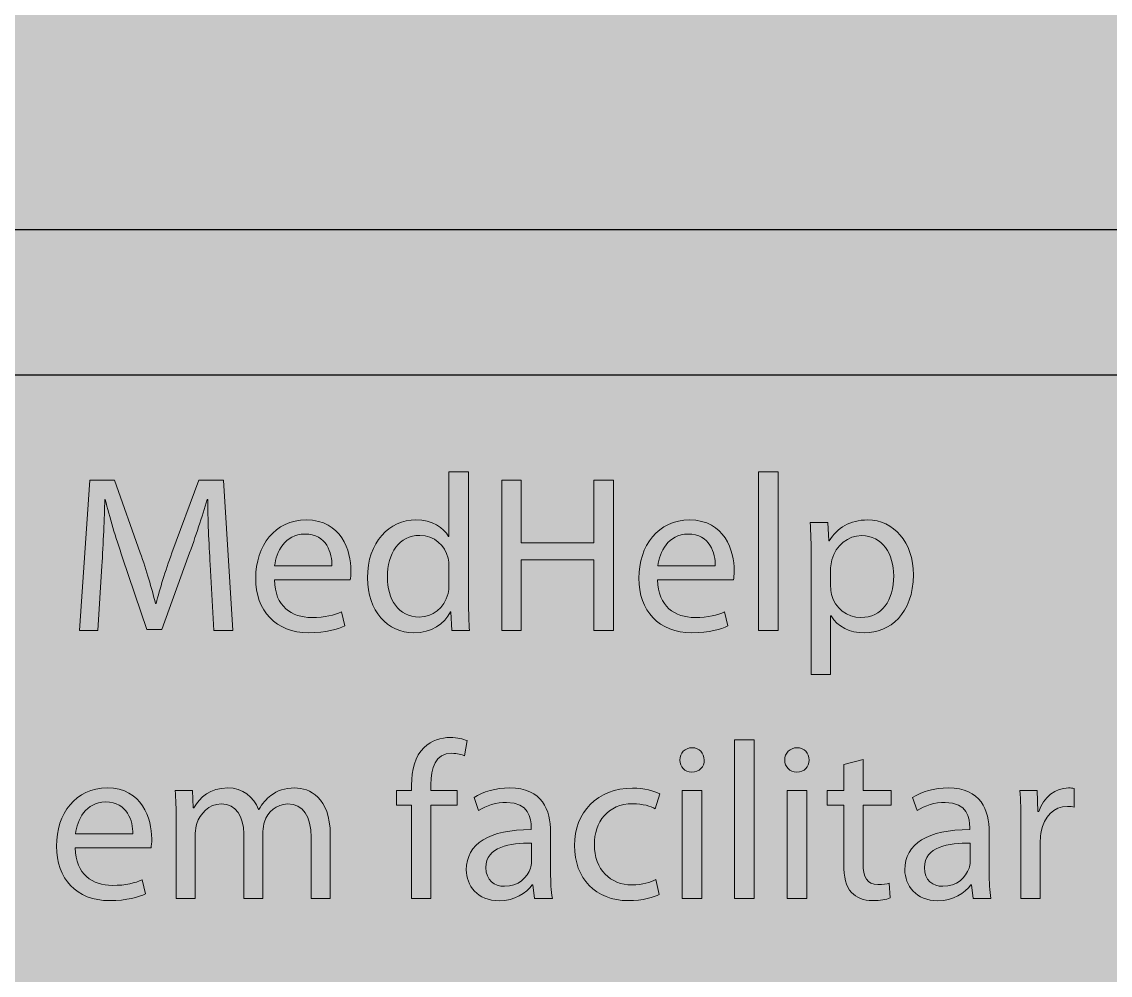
# Model space of a CAD drawing. Header units: inches. Extents: x -507 to 1392, y -754 to 68.
# Drawn here: x -138.7 to -80.1, y -71.6 to -20.3 of the extents above; entities that cross this region are included whole.
import ezdxf

# ---------------------------------------------------------------- set-up
doc = ezdxf.new("R2010")
doc.units = ezdxf.units.IN
doc.header["$MEASUREMENT"] = 0
doc.layers.add('Front', color=7, linetype='Continuous')
picture_1 = doc.add_image_def('image1.png', size_in_pixel=(3301, 2181))
picture_2 = doc.add_image_def('image6.png', size_in_pixel=(3362, 446))
picture_3 = doc.add_image_def('image10.png', size_in_pixel=(3013, 3012))

# ---------------------------------------------------------------- blocks, each defined once
blk = doc.blocks.new('block 3')
at = {"layer": 'Front', "true_color": 0x326699}
h = blk.add_hatch(color=165, dxfattribs=at)
h.dxf.hatch_style = 2
h.paths.add_polyline_path([(-211, -462.1), (-211, 61.249), (581, 61.249), (581, -462.1)])
at = {"layer": 'Front'}
image = blk.add_image(picture_1, insert=(-211, -462.191), size_in_units=(792.24, 523.44), dxfattribs=at)
blk = doc.blocks.new('block 21')
at = {"layer": 'Front'}
image = blk.add_image(picture_2, insert=(-223.161, -39.321), size_in_units=(806.88, 107.04), dxfattribs=at)
blk = doc.blocks.new('block 20')
at = {"layer": 'Front'}
blk.add_blockref('block 21', (0, 0), dxfattribs=at)
blk = doc.blocks.new('block 48')
at = {"layer": 'Front', "true_color": 0x231f20}
h = blk.add_hatch(color=250, dxfattribs=at)
h.dxf.hatch_style = 2
edge = h.paths.add_edge_path()
edge.add_spline(control_points=[(-128.546, -49.496), (-128.606, -48.368), (-128.678, -47.013), (-128.666, -46.005), (-128.666, -46.005), (-128.702, -46.005), (-128.702, -46.005), (-128.978, -46.953), (-129.313, -47.96), (-129.721, -49.076), (-129.721, -49.076), (-131.148, -52.998), (-131.148, -52.998), (-131.148, -52.998), (-131.94, -52.998), (-131.94, -52.998), (-131.94, -52.998), (-133.247, -49.147), (-133.247, -49.147), (-133.631, -48.008), (-133.955, -46.965), (-134.183, -46.005), (-134.183, -46.005), (-134.207, -46.005), (-134.207, -46.005), (-134.23, -47.013), (-134.291, -48.368), (-134.363, -49.579), (-134.363, -49.579), (-134.579, -53.045), (-134.579, -53.045), (-134.579, -53.045), (-135.574, -53.045), (-135.574, -53.045), (-135.574, -53.045), (-135.01, -44.962), (-135.01, -44.962), (-135.01, -44.962), (-133.679, -44.962), (-133.679, -44.962), (-133.679, -44.962), (-132.3, -48.872), (-132.3, -48.872), (-131.964, -49.867), (-131.688, -50.755), (-131.484, -51.594), (-131.484, -51.594), (-131.448, -51.594), (-131.448, -51.594), (-131.244, -50.779), (-130.957, -49.891), (-130.597, -48.872), (-130.597, -48.872), (-129.157, -44.962), (-129.157, -44.962), (-129.157, -44.962), (-127.826, -44.962), (-127.826, -44.962), (-127.826, -44.962), (-127.322, -53.045), (-127.322, -53.045), (-127.322, -53.045), (-128.342, -53.045), (-128.342, -53.045), (-128.342, -53.045), (-128.546, -49.496), (-128.546, -49.496)], knot_values=[0, 0, 0, 0, 1, 1, 1, 2, 2, 2, 3, 3, 3, 4, 4, 4, 5, 5, 5, 6, 6, 6, 7, 7, 7, 8, 8, 8, 9, 9, 9, 10, 10, 10, 11, 11, 11, 12, 12, 12, 13, 13, 13, 14, 14, 14, 15, 15, 15, 16, 16, 16, 17, 17, 17, 18, 18, 18, 19, 19, 19, 20, 20, 20, 21, 21, 21, 22, 22, 22, 22], degree=3, periodic=1)
h = blk.add_hatch(color=250, dxfattribs=at)
h.dxf.hatch_style = 2
edge = h.paths.add_edge_path()
edge.add_spline(control_points=[(-114.649, -44.53), (-114.649, -44.53), (-114.649, -51.546), (-114.649, -51.546), (-114.649, -52.062), (-114.637, -52.649), (-114.602, -53.045), (-114.602, -53.045), (-115.549, -53.045), (-115.549, -53.045), (-115.549, -53.045), (-115.597, -52.038), (-115.597, -52.038), (-115.597, -52.038), (-115.621, -52.038), (-115.621, -52.038), (-115.945, -52.686), (-116.652, -53.177), (-117.6, -53.177), (-119.003, -53.177), (-120.083, -51.99), (-120.083, -50.227), (-120.094, -48.296), (-118.895, -47.109), (-117.48, -47.109), (-116.592, -47.109), (-115.993, -47.528), (-115.729, -47.996), (-115.729, -47.996), (-115.705, -47.996), (-115.705, -47.996), (-115.705, -47.996), (-115.705, -44.53), (-115.705, -44.53), (-115.705, -44.53), (-114.649, -44.53), (-114.649, -44.53)], knot_values=[0, 0, 0, 0, 1, 1, 1, 2, 2, 2, 3, 3, 3, 4, 4, 4, 5, 5, 5, 6, 6, 6, 7, 7, 7, 8, 8, 8, 9, 9, 9, 10, 10, 10, 11, 11, 11, 12, 12, 12, 12], degree=3, periodic=1)
edge = h.paths.add_edge_path()
edge.add_spline(control_points=[(-115.705, -49.604), (-115.705, -49.471), (-115.717, -49.292), (-115.753, -49.16), (-115.909, -48.488), (-116.484, -47.936), (-117.276, -47.936), (-118.367, -47.936), (-119.015, -48.896), (-119.015, -50.179), (-119.015, -51.354), (-118.439, -52.326), (-117.3, -52.326), (-116.592, -52.326), (-115.945, -51.858), (-115.753, -51.066), (-115.717, -50.922), (-115.705, -50.779), (-115.705, -50.611), (-115.705, -50.611), (-115.705, -49.604), (-115.705, -49.604)], knot_values=[0, 0, 0, 0, 1, 1, 1, 2, 2, 2, 3, 3, 3, 4, 4, 4, 5, 5, 5, 6, 6, 6, 7, 7, 7, 7], degree=3, periodic=1)
h = blk.add_hatch(color=250, dxfattribs=at)
h.dxf.hatch_style = 2
h.paths.add_polyline_path([(-111.815, -44.962), (-111.815, -48.344), (-107.905, -48.344), (-107.905, -44.962), (-106.85, -44.962), (-106.85, -53.045), (-107.905, -53.045), (-107.905, -49.255), (-111.815, -49.255), (-111.815, -53.045), (-112.858, -53.045), (-112.858, -44.962)])
h = blk.add_hatch(color=250, dxfattribs=at)
h.dxf.hatch_style = 2
h.paths.add_polyline_path([(-99.059, -44.53), (-98.003, -44.53), (-98.003, -53.045), (-99.059, -53.045)])
h = blk.add_hatch(color=250, dxfattribs=at)
h.dxf.hatch_style = 2
edge = h.paths.add_edge_path()
edge.add_spline(control_points=[(-125.086, -50.335), (-125.062, -51.762), (-124.151, -52.35), (-123.096, -52.35), (-122.34, -52.35), (-121.884, -52.218), (-121.489, -52.05), (-121.489, -52.05), (-121.309, -52.806), (-121.309, -52.806), (-121.681, -52.974), (-122.316, -53.166), (-123.24, -53.166), (-125.027, -53.166), (-126.094, -51.99), (-126.094, -50.239), (-126.094, -48.488), (-125.062, -47.109), (-123.372, -47.109), (-121.477, -47.109), (-120.973, -48.776), (-120.973, -49.843), (-120.973, -50.059), (-120.997, -50.227), (-121.009, -50.335), (-121.009, -50.335), (-125.086, -50.335), (-125.086, -50.335)], knot_values=[0, 0, 0, 0, 1, 1, 1, 2, 2, 2, 3, 3, 3, 4, 4, 4, 5, 5, 5, 6, 6, 6, 7, 7, 7, 8, 8, 8, 9, 9, 9, 9], degree=3, periodic=1)
edge = h.paths.add_edge_path()
edge.add_spline(control_points=[(-121.992, -49.579), (-121.98, -48.908), (-122.268, -47.864), (-123.456, -47.864), (-124.523, -47.864), (-124.991, -48.848), (-125.075, -49.579), (-125.075, -49.579), (-121.992, -49.579), (-121.992, -49.579)], knot_values=[0, 0, 0, 0, 1, 1, 1, 2, 2, 2, 3, 3, 3, 3], degree=3, periodic=1)
h = blk.add_hatch(color=250, dxfattribs=at)
h.dxf.hatch_style = 2
edge = h.paths.add_edge_path()
edge.add_spline(control_points=[(-104.482, -50.335), (-104.458, -51.762), (-103.547, -52.35), (-102.492, -52.35), (-101.736, -52.35), (-101.28, -52.218), (-100.885, -52.05), (-100.885, -52.05), (-100.705, -52.806), (-100.705, -52.806), (-101.077, -52.974), (-101.712, -53.166), (-102.636, -53.166), (-104.423, -53.166), (-105.49, -51.99), (-105.49, -50.239), (-105.49, -48.488), (-104.458, -47.109), (-102.768, -47.109), (-100.873, -47.109), (-100.369, -48.776), (-100.369, -49.843), (-100.369, -50.059), (-100.393, -50.227), (-100.405, -50.335), (-100.405, -50.335), (-104.482, -50.335), (-104.482, -50.335)], knot_values=[0, 0, 0, 0, 1, 1, 1, 2, 2, 2, 3, 3, 3, 4, 4, 4, 5, 5, 5, 6, 6, 6, 7, 7, 7, 8, 8, 8, 9, 9, 9, 9], degree=3, periodic=1)
edge = h.paths.add_edge_path()
edge.add_spline(control_points=[(-101.388, -49.579), (-101.376, -48.908), (-101.664, -47.864), (-102.852, -47.864), (-103.919, -47.864), (-104.387, -48.848), (-104.471, -49.579), (-104.471, -49.579), (-101.388, -49.579), (-101.388, -49.579)], knot_values=[0, 0, 0, 0, 1, 1, 1, 2, 2, 2, 3, 3, 3, 3], degree=3, periodic=1)
h = blk.add_hatch(color=250, dxfattribs=at)
h.dxf.hatch_style = 2
edge = h.paths.add_edge_path()
edge.add_spline(control_points=[(-96.227, -49.136), (-96.227, -48.392), (-96.25, -47.792), (-96.274, -47.241), (-96.274, -47.241), (-95.327, -47.241), (-95.327, -47.241), (-95.327, -47.241), (-95.279, -48.236), (-95.279, -48.236), (-95.279, -48.236), (-95.255, -48.236), (-95.255, -48.236), (-94.823, -47.528), (-94.14, -47.109), (-93.192, -47.109), (-91.789, -47.109), (-90.733, -48.296), (-90.733, -50.059), (-90.733, -52.146), (-92.005, -53.177), (-93.372, -53.177), (-94.14, -53.177), (-94.812, -52.841), (-95.159, -52.266), (-95.159, -52.266), (-95.183, -52.266), (-95.183, -52.266), (-95.183, -52.266), (-95.183, -55.42), (-95.183, -55.42), (-95.183, -55.42), (-96.227, -55.42), (-96.227, -55.42), (-96.227, -55.42), (-96.227, -49.136), (-96.227, -49.136)], knot_values=[0, 0, 0, 0, 1, 1, 1, 2, 2, 2, 3, 3, 3, 4, 4, 4, 5, 5, 5, 6, 6, 6, 7, 7, 7, 8, 8, 8, 9, 9, 9, 10, 10, 10, 11, 11, 11, 12, 12, 12, 12], degree=3, periodic=1)
edge = h.paths.add_edge_path()
edge.add_spline(control_points=[(-95.183, -50.683), (-95.183, -50.838), (-95.159, -50.982), (-95.135, -51.114), (-94.943, -51.846), (-94.308, -52.35), (-93.552, -52.35), (-92.437, -52.35), (-91.789, -51.438), (-91.789, -50.107), (-91.789, -48.944), (-92.4, -47.948), (-93.516, -47.948), (-94.236, -47.948), (-94.907, -48.464), (-95.111, -49.255), (-95.147, -49.387), (-95.183, -49.543), (-95.183, -49.687), (-95.183, -49.687), (-95.183, -50.683), (-95.183, -50.683)], knot_values=[0, 0, 0, 0, 1, 1, 1, 2, 2, 2, 3, 3, 3, 4, 4, 4, 5, 5, 5, 6, 6, 6, 7, 7, 7, 7], degree=3, periodic=1)
h = blk.add_hatch(color=250, dxfattribs=at)
h.dxf.hatch_style = 2
edge = h.paths.add_edge_path()
edge.add_spline(control_points=[(-117.713, -67.445), (-117.713, -67.445), (-117.713, -62.444), (-117.713, -62.444), (-117.713, -62.444), (-118.528, -62.444), (-118.528, -62.444), (-118.528, -62.444), (-118.528, -61.641), (-118.528, -61.641), (-118.528, -61.641), (-117.713, -61.641), (-117.713, -61.641), (-117.713, -61.641), (-117.713, -61.365), (-117.713, -61.365), (-117.713, -60.549), (-117.533, -59.806), (-117.041, -59.338), (-116.646, -58.954), (-116.118, -58.798), (-115.626, -58.798), (-115.254, -58.798), (-114.93, -58.882), (-114.727, -58.966), (-114.727, -58.966), (-114.871, -59.782), (-114.871, -59.782), (-115.026, -59.709), (-115.242, -59.649), (-115.542, -59.649), (-116.441, -59.649), (-116.669, -60.441), (-116.669, -61.329), (-116.669, -61.329), (-116.669, -61.641), (-116.669, -61.641), (-116.669, -61.641), (-115.266, -61.641), (-115.266, -61.641), (-115.266, -61.641), (-115.266, -62.444), (-115.266, -62.444), (-115.266, -62.444), (-116.669, -62.444), (-116.669, -62.444), (-116.669, -62.444), (-116.669, -67.445), (-116.669, -67.445), (-116.669, -67.445), (-117.713, -67.445), (-117.713, -67.445)], knot_values=[0, 0, 0, 0, 1, 1, 1, 2, 2, 2, 3, 3, 3, 4, 4, 4, 5, 5, 5, 6, 6, 6, 7, 7, 7, 8, 8, 8, 9, 9, 9, 10, 10, 10, 11, 11, 11, 12, 12, 12, 13, 13, 13, 14, 14, 14, 15, 15, 15, 16, 16, 16, 17, 17, 17, 17], degree=3, periodic=1)
h = blk.add_hatch(color=250, dxfattribs=at)
h.dxf.hatch_style = 2
h.paths.add_polyline_path([(-100.349, -58.93), (-99.293, -58.93), (-99.293, -67.445), (-100.349, -67.445)])
h = blk.add_hatch(color=250, dxfattribs=at)
h.dxf.hatch_style = 2
edge = h.paths.add_edge_path()
edge.add_spline(control_points=[(-101.981, -60.009), (-101.969, -60.369), (-102.233, -60.657), (-102.653, -60.657), (-103.025, -60.657), (-103.289, -60.369), (-103.289, -60.009), (-103.289, -59.638), (-103.013, -59.35), (-102.629, -59.35), (-102.233, -59.35), (-101.981, -59.638), (-101.981, -60.009)], knot_values=[0, 0, 0, 0, 1, 1, 1, 2, 2, 2, 3, 3, 3, 4, 4, 4, 4], degree=3, periodic=1)
h.paths.add_polyline_path([(-103.157, -67.445), (-103.157, -61.641), (-102.101, -61.641), (-102.101, -67.445)])
h = blk.add_hatch(color=250, dxfattribs=at)
h.dxf.hatch_style = 2
edge = h.paths.add_edge_path()
edge.add_spline(control_points=[(-96.342, -60.009), (-96.33, -60.369), (-96.594, -60.657), (-97.013, -60.657), (-97.385, -60.657), (-97.649, -60.369), (-97.649, -60.009), (-97.649, -59.638), (-97.373, -59.35), (-96.989, -59.35), (-96.594, -59.35), (-96.342, -59.638), (-96.342, -60.009)], knot_values=[0, 0, 0, 0, 1, 1, 1, 2, 2, 2, 3, 3, 3, 4, 4, 4, 4], degree=3, periodic=1)
h.paths.add_polyline_path([(-97.517, -67.445), (-97.517, -61.641), (-96.461, -61.641), (-96.461, -67.445)])
h = blk.add_hatch(color=250, dxfattribs=at)
h.dxf.hatch_style = 2
edge = h.paths.add_edge_path()
edge.add_spline(control_points=[(-93.438, -59.974), (-93.438, -59.974), (-93.438, -61.641), (-93.438, -61.641), (-93.438, -61.641), (-91.926, -61.641), (-91.926, -61.641), (-91.926, -61.641), (-91.926, -62.444), (-91.926, -62.444), (-91.926, -62.444), (-93.438, -62.444), (-93.438, -62.444), (-93.438, -62.444), (-93.438, -65.574), (-93.438, -65.574), (-93.438, -66.294), (-93.234, -66.702), (-92.646, -66.702), (-92.37, -66.702), (-92.167, -66.666), (-92.034, -66.63), (-92.034, -66.63), (-91.986, -67.421), (-91.986, -67.421), (-92.19, -67.505), (-92.514, -67.565), (-92.922, -67.565), (-93.414, -67.565), (-93.81, -67.409), (-94.062, -67.122), (-94.361, -66.81), (-94.469, -66.294), (-94.469, -65.61), (-94.469, -65.61), (-94.469, -62.444), (-94.469, -62.444), (-94.469, -62.444), (-95.369, -62.444), (-95.369, -62.444), (-95.369, -62.444), (-95.369, -61.641), (-95.369, -61.641), (-95.369, -61.641), (-94.469, -61.641), (-94.469, -61.641), (-94.469, -61.641), (-94.469, -60.25), (-94.469, -60.25), (-94.469, -60.25), (-93.438, -59.974), (-93.438, -59.974)], knot_values=[0, 0, 0, 0, 1, 1, 1, 2, 2, 2, 3, 3, 3, 4, 4, 4, 5, 5, 5, 6, 6, 6, 7, 7, 7, 8, 8, 8, 9, 9, 9, 10, 10, 10, 11, 11, 11, 12, 12, 12, 13, 13, 13, 14, 14, 14, 15, 15, 15, 16, 16, 16, 17, 17, 17, 17], degree=3, periodic=1)
h = blk.add_hatch(color=250, dxfattribs=at)
h.dxf.hatch_style = 2
edge = h.paths.add_edge_path()
edge.add_spline(control_points=[(-135.796, -64.735), (-135.772, -66.162), (-134.861, -66.75), (-133.806, -66.75), (-133.05, -66.75), (-132.594, -66.618), (-132.199, -66.45), (-132.199, -66.45), (-132.019, -67.206), (-132.019, -67.206), (-132.391, -67.374), (-133.026, -67.565), (-133.95, -67.565), (-135.737, -67.565), (-136.804, -66.39), (-136.804, -64.639), (-136.804, -62.888), (-135.772, -61.509), (-134.082, -61.509), (-132.187, -61.509), (-131.683, -63.176), (-131.683, -64.243), (-131.683, -64.459), (-131.707, -64.627), (-131.719, -64.735), (-131.719, -64.735), (-135.796, -64.735), (-135.796, -64.735)], knot_values=[0, 0, 0, 0, 1, 1, 1, 2, 2, 2, 3, 3, 3, 4, 4, 4, 5, 5, 5, 6, 6, 6, 7, 7, 7, 8, 8, 8, 9, 9, 9, 9], degree=3, periodic=1)
edge = h.paths.add_edge_path()
edge.add_spline(control_points=[(-132.702, -63.979), (-132.69, -63.308), (-132.978, -62.264), (-134.166, -62.264), (-135.233, -62.264), (-135.701, -63.248), (-135.785, -63.979), (-135.785, -63.979), (-132.702, -63.979), (-132.702, -63.979)], knot_values=[0, 0, 0, 0, 1, 1, 1, 2, 2, 2, 3, 3, 3, 3], degree=3, periodic=1)
h = blk.add_hatch(color=250, dxfattribs=at)
h.dxf.hatch_style = 2
edge = h.paths.add_edge_path()
edge.add_spline(control_points=[(-130.373, -63.211), (-130.373, -62.612), (-130.385, -62.12), (-130.42, -61.641), (-130.42, -61.641), (-129.497, -61.641), (-129.497, -61.641), (-129.497, -61.641), (-129.449, -62.576), (-129.449, -62.576), (-129.449, -62.576), (-129.413, -62.576), (-129.413, -62.576), (-129.089, -62.024), (-128.549, -61.509), (-127.59, -61.509), (-126.798, -61.509), (-126.199, -61.988), (-125.947, -62.672), (-125.947, -62.672), (-125.923, -62.672), (-125.923, -62.672), (-125.743, -62.348), (-125.515, -62.096), (-125.275, -61.917), (-124.928, -61.652), (-124.544, -61.509), (-123.992, -61.509), (-123.225, -61.509), (-122.085, -62.012), (-122.085, -64.027), (-122.085, -64.027), (-122.085, -67.445), (-122.085, -67.445), (-122.085, -67.445), (-123.117, -67.445), (-123.117, -67.445), (-123.117, -67.445), (-123.117, -64.159), (-123.117, -64.159), (-123.117, -63.044), (-123.524, -62.372), (-124.376, -62.372), (-124.976, -62.372), (-125.443, -62.816), (-125.623, -63.332), (-125.671, -63.476), (-125.707, -63.667), (-125.707, -63.859), (-125.707, -63.859), (-125.707, -67.445), (-125.707, -67.445), (-125.707, -67.445), (-126.738, -67.445), (-126.738, -67.445), (-126.738, -67.445), (-126.738, -63.967), (-126.738, -63.967), (-126.738, -63.044), (-127.146, -62.372), (-127.95, -62.372), (-128.609, -62.372), (-129.089, -62.9), (-129.257, -63.428), (-129.317, -63.583), (-129.341, -63.763), (-129.341, -63.943), (-129.341, -63.943), (-129.341, -67.445), (-129.341, -67.445), (-129.341, -67.445), (-130.373, -67.445), (-130.373, -67.445), (-130.373, -67.445), (-130.373, -63.211), (-130.373, -63.211)], knot_values=[0, 0, 0, 0, 1, 1, 1, 2, 2, 2, 3, 3, 3, 4, 4, 4, 5, 5, 5, 6, 6, 6, 7, 7, 7, 8, 8, 8, 9, 9, 9, 10, 10, 10, 11, 11, 11, 12, 12, 12, 13, 13, 13, 14, 14, 14, 15, 15, 15, 16, 16, 16, 17, 17, 17, 18, 18, 18, 19, 19, 19, 20, 20, 20, 21, 21, 21, 22, 22, 22, 23, 23, 23, 24, 24, 24, 25, 25, 25, 25], degree=3, periodic=1)
h = blk.add_hatch(color=250, dxfattribs=at)
h.dxf.hatch_style = 2
edge = h.paths.add_edge_path()
edge.add_spline(control_points=[(-111.103, -67.445), (-111.103, -67.445), (-111.187, -66.714), (-111.187, -66.714), (-111.187, -66.714), (-111.223, -66.714), (-111.223, -66.714), (-111.546, -67.169), (-112.17, -67.577), (-112.998, -67.577), (-114.173, -67.577), (-114.772, -66.75), (-114.772, -65.91), (-114.772, -64.507), (-113.525, -63.739), (-111.283, -63.751), (-111.283, -63.751), (-111.283, -63.631), (-111.283, -63.631), (-111.283, -63.152), (-111.415, -62.288), (-112.602, -62.288), (-113.142, -62.288), (-113.705, -62.456), (-114.113, -62.72), (-114.113, -62.72), (-114.353, -62.024), (-114.353, -62.024), (-113.873, -61.712), (-113.178, -61.509), (-112.446, -61.509), (-110.671, -61.509), (-110.239, -62.72), (-110.239, -63.883), (-110.239, -63.883), (-110.239, -66.054), (-110.239, -66.054), (-110.239, -66.558), (-110.215, -67.049), (-110.143, -67.445), (-110.143, -67.445), (-111.103, -67.445), (-111.103, -67.445)], knot_values=[0, 0, 0, 0, 1, 1, 1, 2, 2, 2, 3, 3, 3, 4, 4, 4, 5, 5, 5, 6, 6, 6, 7, 7, 7, 8, 8, 8, 9, 9, 9, 10, 10, 10, 11, 11, 11, 12, 12, 12, 13, 13, 13, 14, 14, 14, 14], degree=3, periodic=1)
edge = h.paths.add_edge_path()
edge.add_spline(control_points=[(-111.259, -64.483), (-112.41, -64.459), (-113.717, -64.663), (-113.717, -65.79), (-113.717, -66.474), (-113.261, -66.798), (-112.722, -66.798), (-111.966, -66.798), (-111.486, -66.318), (-111.318, -65.826), (-111.283, -65.718), (-111.259, -65.598), (-111.259, -65.49), (-111.259, -65.49), (-111.259, -64.483), (-111.259, -64.483)], knot_values=[0, 0, 0, 0, 1, 1, 1, 2, 2, 2, 3, 3, 3, 4, 4, 4, 5, 5, 5, 5], degree=3, periodic=1)
h = blk.add_hatch(color=250, dxfattribs=at)
h.dxf.hatch_style = 2
edge = h.paths.add_edge_path()
edge.add_spline(control_points=[(-104.395, -67.229), (-104.671, -67.374), (-105.282, -67.565), (-106.062, -67.565), (-107.813, -67.565), (-108.953, -66.378), (-108.953, -64.603), (-108.953, -62.816), (-107.729, -61.521), (-105.834, -61.521), (-105.21, -61.521), (-104.659, -61.676), (-104.371, -61.82), (-104.371, -61.82), (-104.611, -62.636), (-104.611, -62.636), (-104.863, -62.492), (-105.258, -62.36), (-105.834, -62.36), (-107.166, -62.36), (-107.885, -63.344), (-107.885, -64.555), (-107.885, -65.898), (-107.021, -66.726), (-105.87, -66.726), (-105.271, -66.726), (-104.875, -66.57), (-104.575, -66.438), (-104.575, -66.438), (-104.395, -67.229), (-104.395, -67.229)], knot_values=[0, 0, 0, 0, 1, 1, 1, 2, 2, 2, 3, 3, 3, 4, 4, 4, 5, 5, 5, 6, 6, 6, 7, 7, 7, 8, 8, 8, 9, 9, 9, 10, 10, 10, 10], degree=3, periodic=1)
h = blk.add_hatch(color=250, dxfattribs=at)
h.dxf.hatch_style = 2
edge = h.paths.add_edge_path()
edge.add_spline(control_points=[(-87.523, -67.445), (-87.523, -67.445), (-87.607, -66.714), (-87.607, -66.714), (-87.607, -66.714), (-87.643, -66.714), (-87.643, -66.714), (-87.967, -67.169), (-88.59, -67.577), (-89.418, -67.577), (-90.593, -67.577), (-91.193, -66.75), (-91.193, -65.91), (-91.193, -64.507), (-89.946, -63.739), (-87.703, -63.751), (-87.703, -63.751), (-87.703, -63.631), (-87.703, -63.631), (-87.703, -63.152), (-87.835, -62.288), (-89.022, -62.288), (-89.562, -62.288), (-90.125, -62.456), (-90.533, -62.72), (-90.533, -62.72), (-90.773, -62.024), (-90.773, -62.024), (-90.293, -61.712), (-89.598, -61.509), (-88.866, -61.509), (-87.091, -61.509), (-86.66, -62.72), (-86.66, -63.883), (-86.66, -63.883), (-86.66, -66.054), (-86.66, -66.054), (-86.66, -66.558), (-86.636, -67.049), (-86.563, -67.445), (-86.563, -67.445), (-87.523, -67.445), (-87.523, -67.445)], knot_values=[0, 0, 0, 0, 1, 1, 1, 2, 2, 2, 3, 3, 3, 4, 4, 4, 5, 5, 5, 6, 6, 6, 7, 7, 7, 8, 8, 8, 9, 9, 9, 10, 10, 10, 11, 11, 11, 12, 12, 12, 13, 13, 13, 14, 14, 14, 14], degree=3, periodic=1)
edge = h.paths.add_edge_path()
edge.add_spline(control_points=[(-87.679, -64.483), (-88.83, -64.459), (-90.138, -64.663), (-90.138, -65.79), (-90.138, -66.474), (-89.682, -66.798), (-89.142, -66.798), (-88.387, -66.798), (-87.907, -66.318), (-87.739, -65.826), (-87.703, -65.718), (-87.679, -65.598), (-87.679, -65.49), (-87.679, -65.49), (-87.679, -64.483), (-87.679, -64.483)], knot_values=[0, 0, 0, 0, 1, 1, 1, 2, 2, 2, 3, 3, 3, 4, 4, 4, 5, 5, 5, 5], degree=3, periodic=1)
h = blk.add_hatch(color=250, dxfattribs=at)
h.dxf.hatch_style = 2
edge = h.paths.add_edge_path()
edge.add_spline(control_points=[(-84.953, -63.452), (-84.953, -62.768), (-84.965, -62.18), (-85.001, -61.641), (-85.001, -61.641), (-84.078, -61.641), (-84.078, -61.641), (-84.078, -61.641), (-84.042, -62.78), (-84.042, -62.78), (-84.042, -62.78), (-83.994, -62.78), (-83.994, -62.78), (-83.73, -62), (-83.094, -61.509), (-82.387, -61.509), (-82.267, -61.509), (-82.183, -61.521), (-82.087, -61.544), (-82.087, -61.544), (-82.087, -62.54), (-82.087, -62.54), (-82.195, -62.516), (-82.303, -62.504), (-82.446, -62.504), (-83.19, -62.504), (-83.718, -63.068), (-83.862, -63.859), (-83.886, -64.003), (-83.91, -64.171), (-83.91, -64.351), (-83.91, -64.351), (-83.91, -67.445), (-83.91, -67.445), (-83.91, -67.445), (-84.953, -67.445), (-84.953, -67.445), (-84.953, -67.445), (-84.953, -63.452), (-84.953, -63.452)], knot_values=[0, 0, 0, 0, 1, 1, 1, 2, 2, 2, 3, 3, 3, 4, 4, 4, 5, 5, 5, 6, 6, 6, 7, 7, 7, 8, 8, 8, 9, 9, 9, 10, 10, 10, 11, 11, 11, 12, 12, 12, 13, 13, 13, 13], degree=3, periodic=1)
at = {"layer": 'Front', "lineweight": 0}
for points in [[(-111.815, -44.962), (-111.815, -48.344), (-107.905, -48.344), (-107.905, -44.962), (-106.85, -44.962), (-106.85, -53.045), (-107.905, -53.045), (-107.905, -49.255), (-111.815, -49.255), (-111.815, -53.045), (-112.858, -53.045), (-112.858, -44.962), (-111.815, -44.962)], [(-99.059, -44.53), (-98.003, -44.53), (-98.003, -53.045), (-99.059, -53.045), (-99.059, -44.53)], [(-100.349, -58.93), (-99.293, -58.93), (-99.293, -67.445), (-100.349, -67.445), (-100.349, -58.93)], [(-103.157, -67.445), (-103.157, -61.641), (-102.101, -61.641), (-102.101, -67.445), (-103.157, -67.445)], [(-97.517, -67.445), (-97.517, -61.641), (-96.461, -61.641), (-96.461, -67.445), (-97.517, -67.445)]]:
    blk.add_lwpolyline(points, dxfattribs=at)
for points, knots in [([(-128.546, -49.496), (-128.606, -48.368), (-128.678, -47.013), (-128.666, -46.005), (-128.666, -46.005), (-128.702, -46.005), (-128.702, -46.005), (-128.978, -46.953), (-129.313, -47.96), (-129.721, -49.076), (-129.721, -49.076), (-131.148, -52.998), (-131.148, -52.998), (-131.148, -52.998), (-131.94, -52.998), (-131.94, -52.998), (-131.94, -52.998), (-133.247, -49.147), (-133.247, -49.147), (-133.631, -48.008), (-133.955, -46.965), (-134.183, -46.005), (-134.183, -46.005), (-134.207, -46.005), (-134.207, -46.005), (-134.23, -47.013), (-134.291, -48.368), (-134.363, -49.579), (-134.363, -49.579), (-134.579, -53.045), (-134.579, -53.045), (-134.579, -53.045), (-135.574, -53.045), (-135.574, -53.045), (-135.574, -53.045), (-135.01, -44.962), (-135.01, -44.962), (-135.01, -44.962), (-133.679, -44.962), (-133.679, -44.962), (-133.679, -44.962), (-132.3, -48.872), (-132.3, -48.872), (-131.964, -49.867), (-131.688, -50.755), (-131.484, -51.594), (-131.484, -51.594), (-131.448, -51.594), (-131.448, -51.594), (-131.244, -50.779), (-130.957, -49.891), (-130.597, -48.872), (-130.597, -48.872), (-129.157, -44.962), (-129.157, -44.962), (-129.157, -44.962), (-127.826, -44.962), (-127.826, -44.962), (-127.826, -44.962), (-127.322, -53.045), (-127.322, -53.045), (-127.322, -53.045), (-128.342, -53.045), (-128.342, -53.045), (-128.342, -53.045), (-128.546, -49.496), (-128.546, -49.496)], [0, 0, 0, 0, 1, 1, 1, 2, 2, 2, 3, 3, 3, 4, 4, 4, 5, 5, 5, 6, 6, 6, 7, 7, 7, 8, 8, 8, 9, 9, 9, 10, 10, 10, 11, 11, 11, 12, 12, 12, 13, 13, 13, 14, 14, 14, 15, 15, 15, 16, 16, 16, 17, 17, 17, 18, 18, 18, 19, 19, 19, 20, 20, 20, 21, 21, 21, 22, 22, 22, 22]), ([(-114.649, -44.53), (-114.649, -44.53), (-114.649, -51.546), (-114.649, -51.546), (-114.649, -52.062), (-114.637, -52.649), (-114.602, -53.045), (-114.602, -53.045), (-115.549, -53.045), (-115.549, -53.045), (-115.549, -53.045), (-115.597, -52.038), (-115.597, -52.038), (-115.597, -52.038), (-115.621, -52.038), (-115.621, -52.038), (-115.945, -52.686), (-116.652, -53.177), (-117.6, -53.177), (-119.003, -53.177), (-120.083, -51.99), (-120.083, -50.227), (-120.094, -48.296), (-118.895, -47.109), (-117.48, -47.109), (-116.592, -47.109), (-115.993, -47.528), (-115.729, -47.996), (-115.729, -47.996), (-115.705, -47.996), (-115.705, -47.996), (-115.705, -47.996), (-115.705, -44.53), (-115.705, -44.53), (-115.705, -44.53), (-114.649, -44.53), (-114.649, -44.53)], [0, 0, 0, 0, 1, 1, 1, 2, 2, 2, 3, 3, 3, 4, 4, 4, 5, 5, 5, 6, 6, 6, 7, 7, 7, 8, 8, 8, 9, 9, 9, 10, 10, 10, 11, 11, 11, 12, 12, 12, 12]), ([(-125.086, -50.335), (-125.062, -51.762), (-124.151, -52.35), (-123.096, -52.35), (-122.34, -52.35), (-121.884, -52.218), (-121.489, -52.05), (-121.489, -52.05), (-121.309, -52.806), (-121.309, -52.806), (-121.681, -52.974), (-122.316, -53.166), (-123.24, -53.166), (-125.027, -53.166), (-126.094, -51.99), (-126.094, -50.239), (-126.094, -48.488), (-125.062, -47.109), (-123.372, -47.109), (-121.477, -47.109), (-120.973, -48.776), (-120.973, -49.843), (-120.973, -50.059), (-120.997, -50.227), (-121.009, -50.335), (-121.009, -50.335), (-125.086, -50.335), (-125.086, -50.335)], [0, 0, 0, 0, 1, 1, 1, 2, 2, 2, 3, 3, 3, 4, 4, 4, 5, 5, 5, 6, 6, 6, 7, 7, 7, 8, 8, 8, 9, 9, 9, 9]), ([(-104.482, -50.335), (-104.458, -51.762), (-103.547, -52.35), (-102.492, -52.35), (-101.736, -52.35), (-101.28, -52.218), (-100.885, -52.05), (-100.885, -52.05), (-100.705, -52.806), (-100.705, -52.806), (-101.077, -52.974), (-101.712, -53.166), (-102.636, -53.166), (-104.423, -53.166), (-105.49, -51.99), (-105.49, -50.239), (-105.49, -48.488), (-104.458, -47.109), (-102.768, -47.109), (-100.873, -47.109), (-100.369, -48.776), (-100.369, -49.843), (-100.369, -50.059), (-100.393, -50.227), (-100.405, -50.335), (-100.405, -50.335), (-104.482, -50.335), (-104.482, -50.335)], [0, 0, 0, 0, 1, 1, 1, 2, 2, 2, 3, 3, 3, 4, 4, 4, 5, 5, 5, 6, 6, 6, 7, 7, 7, 8, 8, 8, 9, 9, 9, 9]), ([(-96.227, -49.136), (-96.227, -48.392), (-96.25, -47.792), (-96.274, -47.241), (-96.274, -47.241), (-95.327, -47.241), (-95.327, -47.241), (-95.327, -47.241), (-95.279, -48.236), (-95.279, -48.236), (-95.279, -48.236), (-95.255, -48.236), (-95.255, -48.236), (-94.823, -47.528), (-94.14, -47.109), (-93.192, -47.109), (-91.789, -47.109), (-90.733, -48.296), (-90.733, -50.059), (-90.733, -52.146), (-92.005, -53.177), (-93.372, -53.177), (-94.14, -53.177), (-94.812, -52.841), (-95.159, -52.266), (-95.159, -52.266), (-95.183, -52.266), (-95.183, -52.266), (-95.183, -52.266), (-95.183, -55.42), (-95.183, -55.42), (-95.183, -55.42), (-96.227, -55.42), (-96.227, -55.42), (-96.227, -55.42), (-96.227, -49.136), (-96.227, -49.136)], [0, 0, 0, 0, 1, 1, 1, 2, 2, 2, 3, 3, 3, 4, 4, 4, 5, 5, 5, 6, 6, 6, 7, 7, 7, 8, 8, 8, 9, 9, 9, 10, 10, 10, 11, 11, 11, 12, 12, 12, 12]), ([(-121.992, -49.579), (-121.98, -48.908), (-122.268, -47.864), (-123.456, -47.864), (-124.523, -47.864), (-124.991, -48.848), (-125.075, -49.579), (-125.075, -49.579), (-121.992, -49.579), (-121.992, -49.579)], [0, 0, 0, 0, 1, 1, 1, 2, 2, 2, 3, 3, 3, 3]), ([(-115.705, -49.604), (-115.705, -49.471), (-115.717, -49.292), (-115.753, -49.16), (-115.909, -48.488), (-116.484, -47.936), (-117.276, -47.936), (-118.367, -47.936), (-119.015, -48.896), (-119.015, -50.179), (-119.015, -51.354), (-118.439, -52.326), (-117.3, -52.326), (-116.592, -52.326), (-115.945, -51.858), (-115.753, -51.066), (-115.717, -50.922), (-115.705, -50.779), (-115.705, -50.611), (-115.705, -50.611), (-115.705, -49.604), (-115.705, -49.604)], [0, 0, 0, 0, 1, 1, 1, 2, 2, 2, 3, 3, 3, 4, 4, 4, 5, 5, 5, 6, 6, 6, 7, 7, 7, 7]), ([(-101.388, -49.579), (-101.376, -48.908), (-101.664, -47.864), (-102.852, -47.864), (-103.919, -47.864), (-104.387, -48.848), (-104.471, -49.579), (-104.471, -49.579), (-101.388, -49.579), (-101.388, -49.579)], [0, 0, 0, 0, 1, 1, 1, 2, 2, 2, 3, 3, 3, 3]), ([(-95.183, -50.683), (-95.183, -50.838), (-95.159, -50.982), (-95.135, -51.114), (-94.943, -51.846), (-94.308, -52.35), (-93.552, -52.35), (-92.437, -52.35), (-91.789, -51.438), (-91.789, -50.107), (-91.789, -48.944), (-92.4, -47.948), (-93.516, -47.948), (-94.236, -47.948), (-94.907, -48.464), (-95.111, -49.255), (-95.147, -49.387), (-95.183, -49.543), (-95.183, -49.687), (-95.183, -49.687), (-95.183, -50.683), (-95.183, -50.683)], [0, 0, 0, 0, 1, 1, 1, 2, 2, 2, 3, 3, 3, 4, 4, 4, 5, 5, 5, 6, 6, 6, 7, 7, 7, 7]), ([(-117.713, -67.445), (-117.713, -67.445), (-117.713, -62.444), (-117.713, -62.444), (-117.713, -62.444), (-118.528, -62.444), (-118.528, -62.444), (-118.528, -62.444), (-118.528, -61.641), (-118.528, -61.641), (-118.528, -61.641), (-117.713, -61.641), (-117.713, -61.641), (-117.713, -61.641), (-117.713, -61.365), (-117.713, -61.365), (-117.713, -60.549), (-117.533, -59.806), (-117.041, -59.338), (-116.646, -58.954), (-116.118, -58.798), (-115.626, -58.798), (-115.254, -58.798), (-114.93, -58.882), (-114.727, -58.966), (-114.727, -58.966), (-114.871, -59.782), (-114.871, -59.782), (-115.026, -59.709), (-115.242, -59.649), (-115.542, -59.649), (-116.441, -59.649), (-116.669, -60.441), (-116.669, -61.329), (-116.669, -61.329), (-116.669, -61.641), (-116.669, -61.641), (-116.669, -61.641), (-115.266, -61.641), (-115.266, -61.641), (-115.266, -61.641), (-115.266, -62.444), (-115.266, -62.444), (-115.266, -62.444), (-116.669, -62.444), (-116.669, -62.444), (-116.669, -62.444), (-116.669, -67.445), (-116.669, -67.445), (-116.669, -67.445), (-117.713, -67.445), (-117.713, -67.445)], [0, 0, 0, 0, 1, 1, 1, 2, 2, 2, 3, 3, 3, 4, 4, 4, 5, 5, 5, 6, 6, 6, 7, 7, 7, 8, 8, 8, 9, 9, 9, 10, 10, 10, 11, 11, 11, 12, 12, 12, 13, 13, 13, 14, 14, 14, 15, 15, 15, 16, 16, 16, 17, 17, 17, 17]), ([(-101.981, -60.009), (-101.969, -60.369), (-102.233, -60.657), (-102.653, -60.657), (-103.025, -60.657), (-103.289, -60.369), (-103.289, -60.009), (-103.289, -59.638), (-103.013, -59.35), (-102.629, -59.35), (-102.233, -59.35), (-101.981, -59.638), (-101.981, -60.009)], [0, 0, 0, 0, 1, 1, 1, 2, 2, 2, 3, 3, 3, 4, 4, 4, 4]), ([(-96.342, -60.009), (-96.33, -60.369), (-96.594, -60.657), (-97.013, -60.657), (-97.385, -60.657), (-97.649, -60.369), (-97.649, -60.009), (-97.649, -59.638), (-97.373, -59.35), (-96.989, -59.35), (-96.594, -59.35), (-96.342, -59.638), (-96.342, -60.009)], [0, 0, 0, 0, 1, 1, 1, 2, 2, 2, 3, 3, 3, 4, 4, 4, 4]), ([(-93.438, -59.974), (-93.438, -59.974), (-93.438, -61.641), (-93.438, -61.641), (-93.438, -61.641), (-91.926, -61.641), (-91.926, -61.641), (-91.926, -61.641), (-91.926, -62.444), (-91.926, -62.444), (-91.926, -62.444), (-93.438, -62.444), (-93.438, -62.444), (-93.438, -62.444), (-93.438, -65.574), (-93.438, -65.574), (-93.438, -66.294), (-93.234, -66.702), (-92.646, -66.702), (-92.37, -66.702), (-92.167, -66.666), (-92.034, -66.63), (-92.034, -66.63), (-91.986, -67.421), (-91.986, -67.421), (-92.19, -67.505), (-92.514, -67.565), (-92.922, -67.565), (-93.414, -67.565), (-93.81, -67.409), (-94.062, -67.122), (-94.361, -66.81), (-94.469, -66.294), (-94.469, -65.61), (-94.469, -65.61), (-94.469, -62.444), (-94.469, -62.444), (-94.469, -62.444), (-95.369, -62.444), (-95.369, -62.444), (-95.369, -62.444), (-95.369, -61.641), (-95.369, -61.641), (-95.369, -61.641), (-94.469, -61.641), (-94.469, -61.641), (-94.469, -61.641), (-94.469, -60.25), (-94.469, -60.25), (-94.469, -60.25), (-93.438, -59.974), (-93.438, -59.974)], [0, 0, 0, 0, 1, 1, 1, 2, 2, 2, 3, 3, 3, 4, 4, 4, 5, 5, 5, 6, 6, 6, 7, 7, 7, 8, 8, 8, 9, 9, 9, 10, 10, 10, 11, 11, 11, 12, 12, 12, 13, 13, 13, 14, 14, 14, 15, 15, 15, 16, 16, 16, 17, 17, 17, 17]), ([(-135.796, -64.735), (-135.772, -66.162), (-134.861, -66.75), (-133.806, -66.75), (-133.05, -66.75), (-132.594, -66.618), (-132.199, -66.45), (-132.199, -66.45), (-132.019, -67.206), (-132.019, -67.206), (-132.391, -67.374), (-133.026, -67.565), (-133.95, -67.565), (-135.737, -67.565), (-136.804, -66.39), (-136.804, -64.639), (-136.804, -62.888), (-135.772, -61.509), (-134.082, -61.509), (-132.187, -61.509), (-131.683, -63.176), (-131.683, -64.243), (-131.683, -64.459), (-131.707, -64.627), (-131.719, -64.735), (-131.719, -64.735), (-135.796, -64.735), (-135.796, -64.735)], [0, 0, 0, 0, 1, 1, 1, 2, 2, 2, 3, 3, 3, 4, 4, 4, 5, 5, 5, 6, 6, 6, 7, 7, 7, 8, 8, 8, 9, 9, 9, 9]), ([(-130.373, -63.211), (-130.373, -62.612), (-130.385, -62.12), (-130.42, -61.641), (-130.42, -61.641), (-129.497, -61.641), (-129.497, -61.641), (-129.497, -61.641), (-129.449, -62.576), (-129.449, -62.576), (-129.449, -62.576), (-129.413, -62.576), (-129.413, -62.576), (-129.089, -62.024), (-128.549, -61.509), (-127.59, -61.509), (-126.798, -61.509), (-126.199, -61.988), (-125.947, -62.672), (-125.947, -62.672), (-125.923, -62.672), (-125.923, -62.672), (-125.743, -62.348), (-125.515, -62.096), (-125.275, -61.917), (-124.928, -61.652), (-124.544, -61.509), (-123.992, -61.509), (-123.225, -61.509), (-122.085, -62.012), (-122.085, -64.027), (-122.085, -64.027), (-122.085, -67.445), (-122.085, -67.445), (-122.085, -67.445), (-123.117, -67.445), (-123.117, -67.445), (-123.117, -67.445), (-123.117, -64.159), (-123.117, -64.159), (-123.117, -63.044), (-123.524, -62.372), (-124.376, -62.372), (-124.976, -62.372), (-125.443, -62.816), (-125.623, -63.332), (-125.671, -63.476), (-125.707, -63.667), (-125.707, -63.859), (-125.707, -63.859), (-125.707, -67.445), (-125.707, -67.445), (-125.707, -67.445), (-126.738, -67.445), (-126.738, -67.445), (-126.738, -67.445), (-126.738, -63.967), (-126.738, -63.967), (-126.738, -63.044), (-127.146, -62.372), (-127.95, -62.372), (-128.609, -62.372), (-129.089, -62.9), (-129.257, -63.428), (-129.317, -63.583), (-129.341, -63.763), (-129.341, -63.943), (-129.341, -63.943), (-129.341, -67.445), (-129.341, -67.445), (-129.341, -67.445), (-130.373, -67.445), (-130.373, -67.445), (-130.373, -67.445), (-130.373, -63.211), (-130.373, -63.211)], [0, 0, 0, 0, 1, 1, 1, 2, 2, 2, 3, 3, 3, 4, 4, 4, 5, 5, 5, 6, 6, 6, 7, 7, 7, 8, 8, 8, 9, 9, 9, 10, 10, 10, 11, 11, 11, 12, 12, 12, 13, 13, 13, 14, 14, 14, 15, 15, 15, 16, 16, 16, 17, 17, 17, 18, 18, 18, 19, 19, 19, 20, 20, 20, 21, 21, 21, 22, 22, 22, 23, 23, 23, 24, 24, 24, 25, 25, 25, 25]), ([(-111.103, -67.445), (-111.103, -67.445), (-111.187, -66.714), (-111.187, -66.714), (-111.187, -66.714), (-111.223, -66.714), (-111.223, -66.714), (-111.546, -67.169), (-112.17, -67.577), (-112.998, -67.577), (-114.173, -67.577), (-114.772, -66.75), (-114.772, -65.91), (-114.772, -64.507), (-113.525, -63.739), (-111.283, -63.751), (-111.283, -63.751), (-111.283, -63.631), (-111.283, -63.631), (-111.283, -63.152), (-111.415, -62.288), (-112.602, -62.288), (-113.142, -62.288), (-113.705, -62.456), (-114.113, -62.72), (-114.113, -62.72), (-114.353, -62.024), (-114.353, -62.024), (-113.873, -61.712), (-113.178, -61.509), (-112.446, -61.509), (-110.671, -61.509), (-110.239, -62.72), (-110.239, -63.883), (-110.239, -63.883), (-110.239, -66.054), (-110.239, -66.054), (-110.239, -66.558), (-110.215, -67.049), (-110.143, -67.445), (-110.143, -67.445), (-111.103, -67.445), (-111.103, -67.445)], [0, 0, 0, 0, 1, 1, 1, 2, 2, 2, 3, 3, 3, 4, 4, 4, 5, 5, 5, 6, 6, 6, 7, 7, 7, 8, 8, 8, 9, 9, 9, 10, 10, 10, 11, 11, 11, 12, 12, 12, 13, 13, 13, 14, 14, 14, 14]), ([(-104.395, -67.229), (-104.671, -67.374), (-105.282, -67.565), (-106.062, -67.565), (-107.813, -67.565), (-108.953, -66.378), (-108.953, -64.603), (-108.953, -62.816), (-107.729, -61.521), (-105.834, -61.521), (-105.21, -61.521), (-104.659, -61.676), (-104.371, -61.82), (-104.371, -61.82), (-104.611, -62.636), (-104.611, -62.636), (-104.863, -62.492), (-105.258, -62.36), (-105.834, -62.36), (-107.166, -62.36), (-107.885, -63.344), (-107.885, -64.555), (-107.885, -65.898), (-107.021, -66.726), (-105.87, -66.726), (-105.271, -66.726), (-104.875, -66.57), (-104.575, -66.438), (-104.575, -66.438), (-104.395, -67.229), (-104.395, -67.229)], [0, 0, 0, 0, 1, 1, 1, 2, 2, 2, 3, 3, 3, 4, 4, 4, 5, 5, 5, 6, 6, 6, 7, 7, 7, 8, 8, 8, 9, 9, 9, 10, 10, 10, 10]), ([(-87.523, -67.445), (-87.523, -67.445), (-87.607, -66.714), (-87.607, -66.714), (-87.607, -66.714), (-87.643, -66.714), (-87.643, -66.714), (-87.967, -67.169), (-88.59, -67.577), (-89.418, -67.577), (-90.593, -67.577), (-91.193, -66.75), (-91.193, -65.91), (-91.193, -64.507), (-89.946, -63.739), (-87.703, -63.751), (-87.703, -63.751), (-87.703, -63.631), (-87.703, -63.631), (-87.703, -63.152), (-87.835, -62.288), (-89.022, -62.288), (-89.562, -62.288), (-90.125, -62.456), (-90.533, -62.72), (-90.533, -62.72), (-90.773, -62.024), (-90.773, -62.024), (-90.293, -61.712), (-89.598, -61.509), (-88.866, -61.509), (-87.091, -61.509), (-86.66, -62.72), (-86.66, -63.883), (-86.66, -63.883), (-86.66, -66.054), (-86.66, -66.054), (-86.66, -66.558), (-86.636, -67.049), (-86.563, -67.445), (-86.563, -67.445), (-87.523, -67.445), (-87.523, -67.445)], [0, 0, 0, 0, 1, 1, 1, 2, 2, 2, 3, 3, 3, 4, 4, 4, 5, 5, 5, 6, 6, 6, 7, 7, 7, 8, 8, 8, 9, 9, 9, 10, 10, 10, 11, 11, 11, 12, 12, 12, 13, 13, 13, 14, 14, 14, 14]), ([(-84.953, -63.452), (-84.953, -62.768), (-84.965, -62.18), (-85.001, -61.641), (-85.001, -61.641), (-84.078, -61.641), (-84.078, -61.641), (-84.078, -61.641), (-84.042, -62.78), (-84.042, -62.78), (-84.042, -62.78), (-83.994, -62.78), (-83.994, -62.78), (-83.73, -62), (-83.094, -61.509), (-82.387, -61.509), (-82.267, -61.509), (-82.183, -61.521), (-82.087, -61.544), (-82.087, -61.544), (-82.087, -62.54), (-82.087, -62.54), (-82.195, -62.516), (-82.303, -62.504), (-82.446, -62.504), (-83.19, -62.504), (-83.718, -63.068), (-83.862, -63.859), (-83.886, -64.003), (-83.91, -64.171), (-83.91, -64.351), (-83.91, -64.351), (-83.91, -67.445), (-83.91, -67.445), (-83.91, -67.445), (-84.953, -67.445), (-84.953, -67.445), (-84.953, -67.445), (-84.953, -63.452), (-84.953, -63.452)], [0, 0, 0, 0, 1, 1, 1, 2, 2, 2, 3, 3, 3, 4, 4, 4, 5, 5, 5, 6, 6, 6, 7, 7, 7, 8, 8, 8, 9, 9, 9, 10, 10, 10, 11, 11, 11, 12, 12, 12, 13, 13, 13, 13]), ([(-132.702, -63.979), (-132.69, -63.308), (-132.978, -62.264), (-134.166, -62.264), (-135.233, -62.264), (-135.701, -63.248), (-135.785, -63.979), (-135.785, -63.979), (-132.702, -63.979), (-132.702, -63.979)], [0, 0, 0, 0, 1, 1, 1, 2, 2, 2, 3, 3, 3, 3]), ([(-111.259, -64.483), (-112.41, -64.459), (-113.717, -64.663), (-113.717, -65.79), (-113.717, -66.474), (-113.261, -66.798), (-112.722, -66.798), (-111.966, -66.798), (-111.486, -66.318), (-111.318, -65.826), (-111.283, -65.718), (-111.259, -65.598), (-111.259, -65.49), (-111.259, -65.49), (-111.259, -64.483), (-111.259, -64.483)], [0, 0, 0, 0, 1, 1, 1, 2, 2, 2, 3, 3, 3, 4, 4, 4, 5, 5, 5, 5]), ([(-87.679, -64.483), (-88.83, -64.459), (-90.138, -64.663), (-90.138, -65.79), (-90.138, -66.474), (-89.682, -66.798), (-89.142, -66.798), (-88.387, -66.798), (-87.907, -66.318), (-87.739, -65.826), (-87.703, -65.718), (-87.679, -65.598), (-87.679, -65.49), (-87.679, -65.49), (-87.679, -64.483), (-87.679, -64.483)], [0, 0, 0, 0, 1, 1, 1, 2, 2, 2, 3, 3, 3, 4, 4, 4, 5, 5, 5, 5])]:
    blk.add_open_spline(points, degree=3, knots=knots, dxfattribs=at)

msp = doc.modelspace()

# ---------------------------------------------------------------- block references
at = {"layer": 'Front'}
for name in ['block 20', 'block 3', 'block 48']:
    msp.add_blockref(name, (0, 0), dxfattribs=at)

# ---------------------------------------------------------------- pictures from other files: only their frames are drawn
image = msp.add_image(picture_3, insert=(-506.916, -754.387), size_in_units=(723.12, 722.88), dxfattribs=at)

doc.saveas('drawing.dxf')
